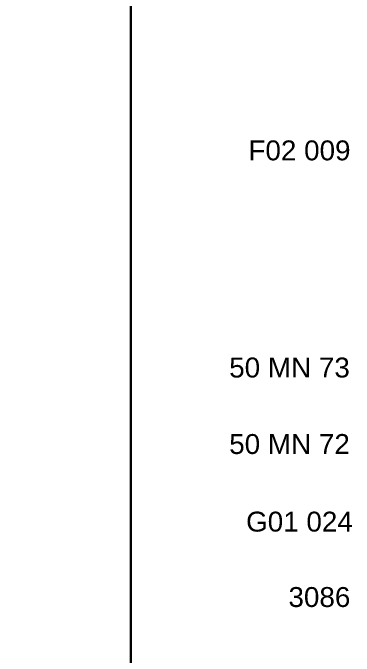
# Model space of a CAD drawing. Header units: millimetres. Extents: x 12 to 3612, y 18 to 315.
# Drawn here: x 1710.6 to 1744.9, y 133.5 to 198.2 of the extents above; entities that cross this region are included whole.
import ezdxf

# ---------------------------------------------------------------- set-up
doc = ezdxf.new("R2010")
doc.units = ezdxf.units.MM
doc.layers.add('antet_k', color=7, linetype='Continuous')
doc.styles.get("Standard").update_dxf_attribs({"font": 'arial.ttf'})

# ---------------------------------------------------------------- blocks, each defined once
blk = doc.blocks.new('MN50 ICV SİP. KAT. SYF.')
at = {"layer": 'antet_k', "color": 252}
blk.add_lwpolyline([(196.737, 36.054), (196.737, 333.054), (406.737, 333.054), (406.737, 36.054)], close=True, dxfattribs=at)

msp = doc.modelspace()

# ---------------------------------------------------------------- block references
for p in [(1315.735, -18.174), (1525.735, -18.174)]:
    msp.add_blockref('MN50 ICV SİP. KAT. SYF.', p)

# ---------------------------------------------------------------- texts
at = {"color": 0, "ltscale": 0.5, "char_height": 2, "width": 17.3969, "attachment_point": 3}
for s, insert in [('{\\pxqc;\\fArial|b0|i0|c162|p34;F02 009}', (1748.094, 185.337)), ('{\\pxqc;\\fArial|b0|i0|c162|p34;50 MN 73}', (1747.094, 163.512)), ('{\\pxqc;\\fArial|b0|i0|c162|p34;50 MN 72}', (1747.094, 155.824)), ('{\\pxqc;\\fArial|b0|i0|c162|p34;G01 024}', (1748.092, 148.025)), ('{\\pxqc;\\fArial|b0|i0|c162|p34;3086}', (1750.094, 140.446))]:
    msp.add_mtext(s, dxfattribs=dict(at, insert=insert))

doc.saveas('drawing.dxf')
